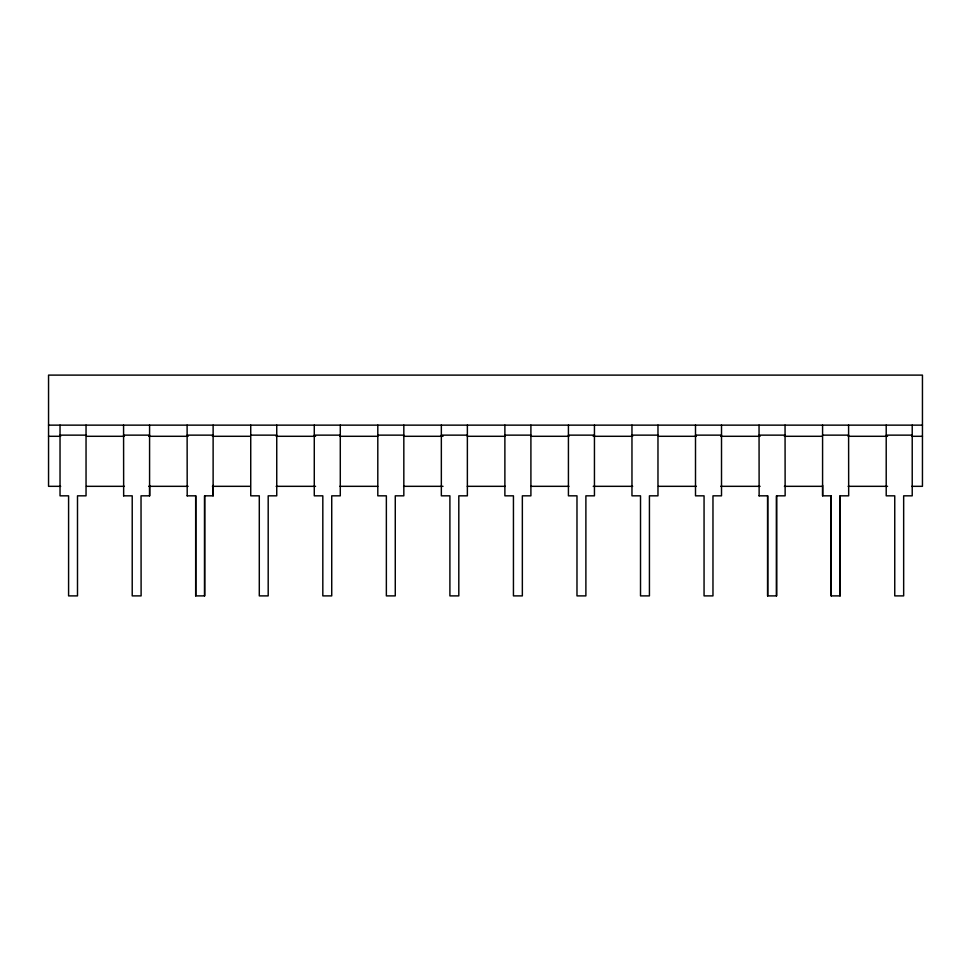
<?xml version="1.0" encoding="UTF-8"?>
<svg xmlns="http://www.w3.org/2000/svg" width="971" height="971" viewBox="0 0 971 971"><rect width="100%" height="100%" fill="white"/><g stroke="black" fill="none" stroke-linecap="round" stroke-linejoin="round"><path stroke-width="1.46" d="M48.55 425.14L922.45 425.14M60.032 435.142L86.043 435.142M123.572 435.142L149.583 435.142M187.112 435.142L213.122 435.142M250.736 435.142L276.747 435.142M314.276 435.142L340.287 435.142M377.804 435.142L403.827 435.142M441.344 435.142L467.367 435.142M504.884 435.142L530.906 435.142M568.423 435.142L594.446 435.142M631.963 435.142L657.974 435.142M695.503 435.142L721.514 435.142M759.043 435.142L785.053 435.142M822.583 435.142L848.593 435.142M886.207 435.142L912.218 435.142M48.55 436.295L60.688 436.295M86.48 436.295L124.409 436.295M148.684 436.295L188.131 436.295M212.406 436.295L250.336 436.295M276.128 436.295L315.575 436.295M339.85 436.295L377.78 436.295M403.572 436.295L443.019 436.295M467.294 436.295L505.223 436.295M531.016 436.295L568.945 436.295M593.22 436.295L632.667 436.295M658.459 436.295L696.389 436.295M720.664 436.295L760.111 436.295M784.386 436.295L822.316 436.295M848.108 436.295L887.555 436.295M911.83 436.295L922.45 436.295M60.688 486.325L48.55 486.325L48.55 375.109L922.45 375.109L922.45 486.325L911.83 486.325M86.48 486.325L124.409 486.325M148.684 486.325L188.131 486.325M212.406 486.325L250.336 486.325M276.128 486.325L315.575 486.325M339.85 486.325L377.78 486.325M403.572 486.325L443.019 486.325M467.294 486.325L505.223 486.325M531.016 486.325L568.945 486.325M593.22 486.325L632.667 486.325M658.459 486.325L696.389 486.325M720.664 486.325L760.111 486.325M784.386 486.325L822.316 486.325M848.108 486.325L887.555 486.325M123.572 495.829L132.214 495.829L132.214 595.891L141.111 595.891L141.026 495.829L149.668 495.829L149.668 485.366M187.112 495.829L195.754 495.829L195.754 595.891L204.65 595.891L204.65 495.829M213.207 485.366L213.207 495.829L204.565 495.829L204.565 595.891M759.043 495.829L767.685 495.829L767.685 595.891M822.583 425.14L822.583 495.829L831.225 495.829L831.225 595.891M831.14 495.829L831.14 595.891L840.121 595.891L840.036 495.829L848.678 495.829L848.593 425.14M912.218 425.14L912.218 495.829L903.661 495.829L903.661 595.891L894.752 595.891L894.752 495.829L886.207 495.829L886.207 425.14M840.121 495.829L840.121 595.891M822.668 485.366L822.668 495.829M785.053 425.14L785.138 495.829L776.497 495.829L776.497 595.891M776.582 495.829L776.582 595.891L767.6 595.891L767.6 495.829M759.043 425.14L759.128 495.829M721.514 425.14L721.514 495.829L712.969 495.829L712.969 595.891L704.06 595.891L704.06 495.829L695.503 495.829L695.503 425.14M657.974 425.14L657.974 495.829L649.429 495.829L649.429 595.891L640.52 595.891L640.52 495.829L631.963 495.829L631.963 425.14M594.446 425.14L594.446 495.829L585.889 495.829L585.889 595.891L576.98 595.891L576.98 495.829L568.423 495.829L568.423 425.14M530.906 425.14L530.906 495.829L522.349 495.829L522.349 595.891L513.441 595.891L513.441 495.829L504.884 495.829L504.884 425.14M467.367 425.14L467.367 495.829L458.81 495.829L458.81 595.891L449.901 595.891L449.901 495.829L441.344 495.829L441.344 425.14M403.827 425.14L403.827 495.829L395.27 495.829L395.27 595.891L386.361 595.891L386.361 495.829L377.804 495.829L377.804 425.14M340.287 425.14L340.287 495.829L331.73 495.829L331.73 595.891L322.821 595.891L322.821 495.829L314.276 495.829L314.276 425.14M276.747 425.14L276.747 495.829L268.19 495.829L268.19 595.891L259.293 595.891L259.293 495.829L250.736 495.829L250.736 425.14M213.122 425.14L213.122 495.829M195.669 495.829L195.669 595.891M187.112 425.14L187.197 495.829M149.583 425.14L149.583 495.829M123.572 425.14L123.657 495.829M86.043 425.14L86.043 495.829L77.498 495.829L77.498 595.891L68.589 595.891L68.589 495.829L60.032 495.829L60.032 425.14"/></g></svg>
